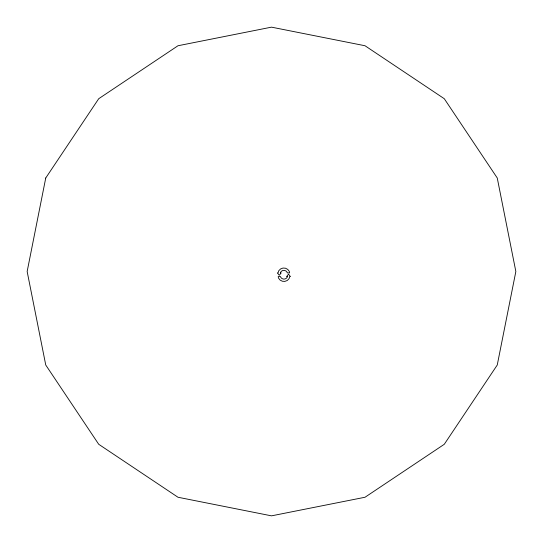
<?xml version="1.0" encoding="UTF-8"?>
<svg xmlns="http://www.w3.org/2000/svg" width="543" height="543" viewBox="0 0 543 543"><rect width="100%" height="100%" fill="white"/><g stroke="black" fill="none" stroke-linecap="round" stroke-linejoin="round"><path stroke-width="0.81" d="M45.748 177.989L27.15 271.5L45.748 365.011L98.717 444.283L177.989 497.252L271.5 515.85L365.011 497.252L444.283 444.283L497.252 365.011L515.85 271.5L497.252 177.989L444.283 98.717L365.011 45.748L271.5 27.15L177.989 45.748L98.717 98.717L45.748 177.989M280.521 272.362L280.398 272.891L281.159 272.891L279.292 275.287L277.425 272.891L278.036 272.891L278.803 270.672A6.088 6.088 0 0 1 289.324 271.419L289.609 272.891L287.274 272.891L287.009 272.063A3.753 3.753 0 0 0 280.521 272.362M287.41 276.563L287.295 277.093A3.753 3.753 0 0 1 280.799 277.392L280.541 276.563L278.199 276.563L278.484 278.03A6.088 6.088 0 0 0 289.005 278.776L289.772 276.563L290.383 276.563L288.516 274.167L286.65 276.563L287.41 276.563"/></g></svg>
